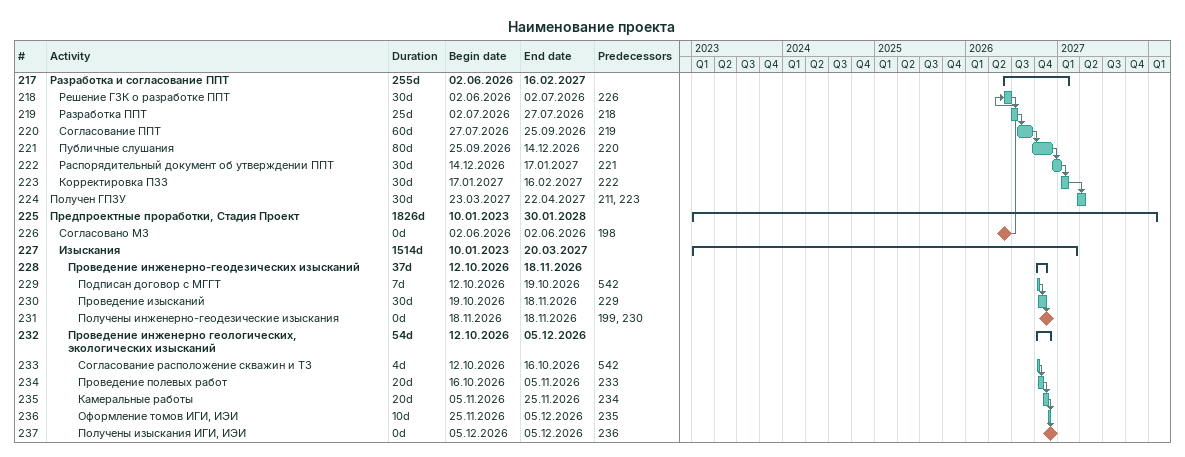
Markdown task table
Наименование проекта

| ID | Level | Task | Duration | Start | Finish | Predecessors |
|---|---|---|---|---|---|---|
| 217 | 1 | **Разработка и согласование ППТ** | 255d | 2026-06-02 | 2027-02-16 |  |
| 218 | 2 | Решение ГЗК о разработке ППТ | 30d | 2026-06-02 | 2026-07-02 | 226 |
| 219 | 2 | Разработка ППТ | 25d | 2026-07-02 | 2026-07-27 | 218 |
| 220 | 2 | Согласование ППТ | 60d | 2026-07-27 | 2026-09-25 | 219 |
| 221 | 2 | Публичные слушания | 80d | 2026-09-25 | 2026-12-14 | 220 |
| 222 | 2 | Распорядительный документ об утверждении ППТ | 30d | 2026-12-14 | 2027-01-17 | 221 |
| 223 | 2 | Корректировка ПЗЗ | 30d | 2027-01-17 | 2027-02-16 | 222 |
| 224 | 1 | Получен ГПЗУ | 30d | 2027-03-23 | 2027-04-22 | 211, 223 |
| 225 | 1 | **Предпроектные проработки, Стадия Проект** | 1826d | 2023-01-10 | 2028-01-30 |  |
| 226 | 2 | Согласовано МЗ | 0d | 2026-06-02 | 2026-06-02 | 198 |
| 227 | 2 | **Изыскания** | 1514d | 2023-01-10 | 2027-03-20 |  |
| 228 | 3 | **Проведение инженерно-геодезических изысканий** | 37d | 2026-10-12 | 2026-11-18 |  |
| 229 | 4 | Подписан договор с МГГТ | 7d | 2026-10-12 | 2026-10-19 | 542 |
| 230 | 4 | Проведение изысканий | 30d | 2026-10-19 | 2026-11-18 | 229 |
| 231 | 4 | Получены инженерно-геодезические изыскания | 0d | 2026-11-18 | 2026-11-18 | 199, 230 |
| 232 | 3 | **Проведение инженерно геологических, экологических изысканий** | 54d | 2026-10-12 | 2026-12-05 |  |
| 233 | 4 | Согласование расположение скважин и ТЗ | 4d | 2026-10-12 | 2026-10-16 | 542 |
| 234 | 4 | Проведение полевых работ | 20d | 2026-10-16 | 2026-11-05 | 233 |
| 235 | 4 | Камеральные работы | 20d | 2026-11-05 | 2026-11-25 | 234 |
| 236 | 4 | Оформление томов ИГИ, ИЭИ | 10d | 2026-11-25 | 2026-12-05 | 235 |
| 237 | 4 | Получены изыскания ИГИ, ИЭИ | 0d | 2026-12-05 | 2026-12-05 | 236 |
